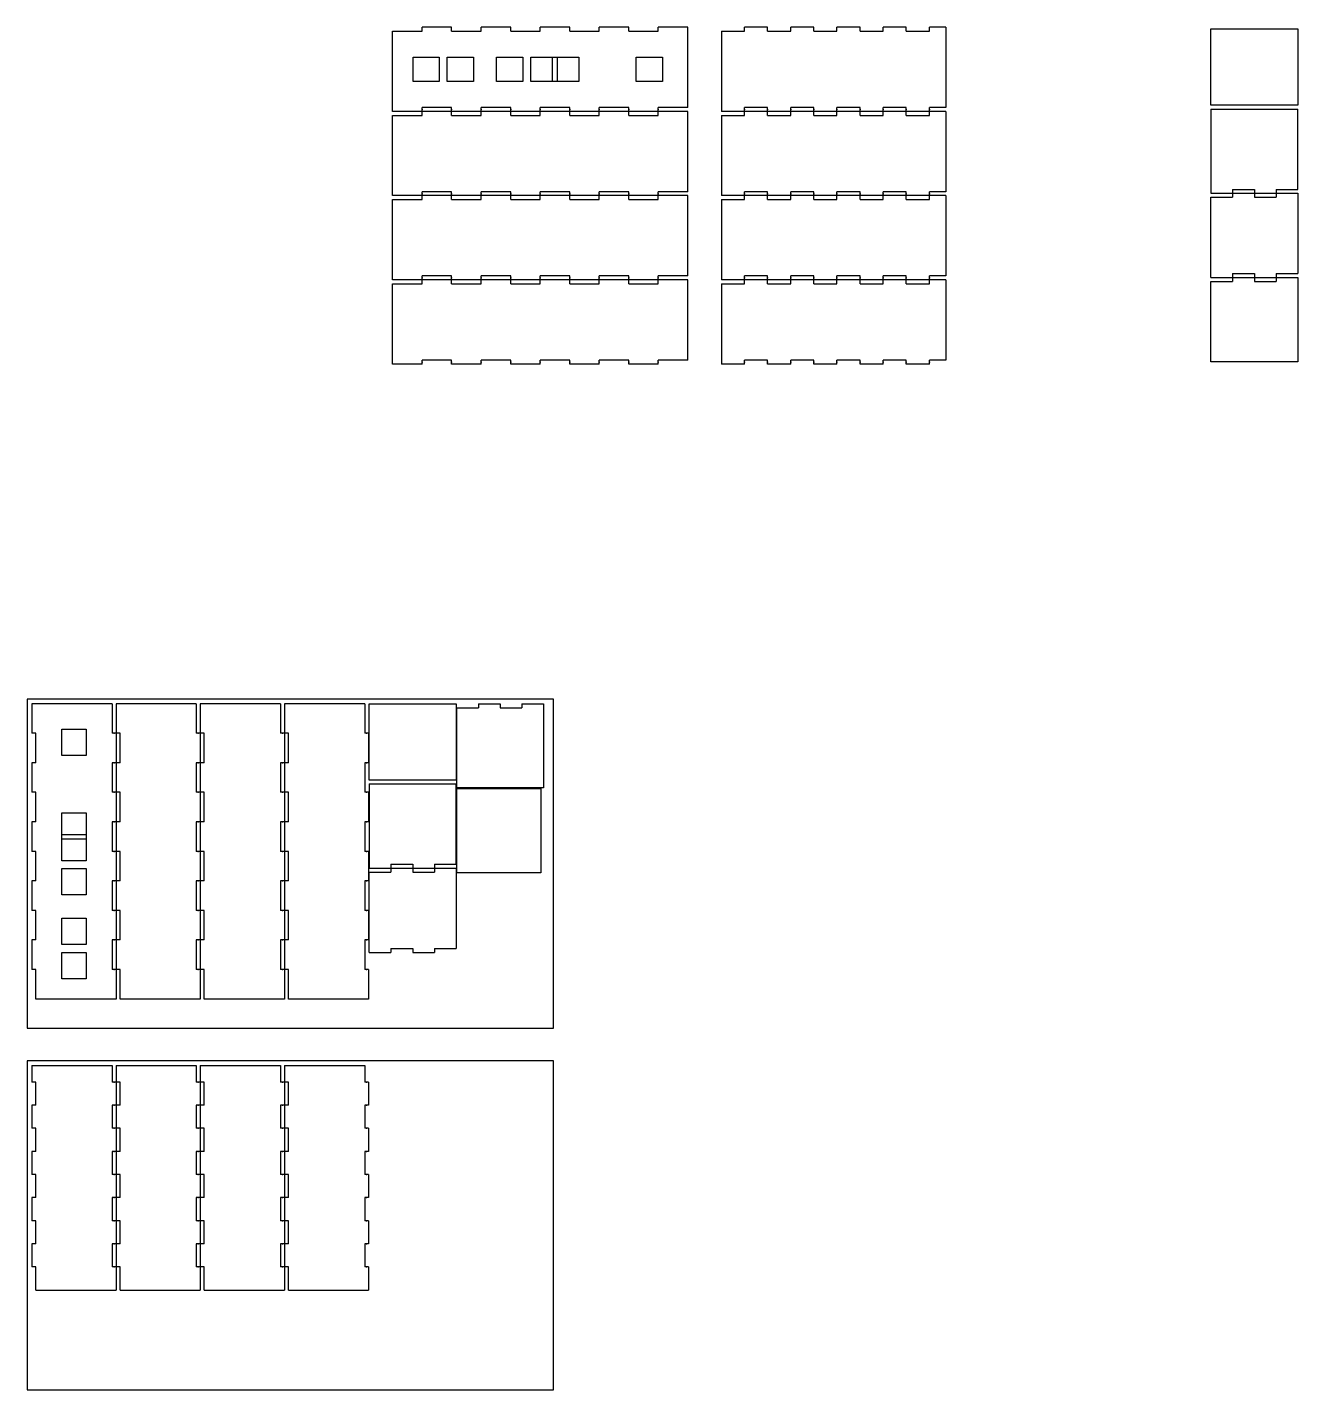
# Model space of a CAD drawing. Header units: millimetres. Extents: x 14254 to 24907, y 5288 to 8625.
# Drawn here: x 22975 to 24907, y 5838 to 7909 of the extents above; entities that cross this region are included whole.
import ezdxf

# ---------------------------------------------------------------- set-up
doc = ezdxf.new("R2010")
doc.units = ezdxf.units.MM
doc.layers.add('Tyk fuldstregslinje (Optegning)', color=7, linetype='Continuous', lineweight=30)

msp = doc.modelspace()

# ---------------------------------------------------------------- linework, layer by layer
at = {"layer": 'Tyk fuldstregslinje (Optegning)'}
for p, q in [((23530.1, 7781.1), (23530.1, 7903.1)), ((23530.1, 7903.1), (23575, 7903.1)), ((23619.9, 7909.1), (23575, 7909.1)), ((23575, 7903.1), (23575, 7909.1)), ((23619.9, 7903.1), (23619.9, 7909.1)), ((23619.9, 7903.1), (23664.8, 7903.1)), ((23709.7, 7909.1), (23664.8, 7909.1)), ((23664.8, 7903.1), (23664.8, 7909.1)), ((23709.7, 7903.1), (23709.7, 7909.1)), ((23709.7, 7903.1), (23754.6, 7903.1)), ((23799.5, 7909.1), (23754.6, 7909.1)), ((23754.6, 7903.1), (23754.6, 7909.1)), ((23799.5, 7903.1), (23799.5, 7909.1)), ((23799.5, 7903.1), (23844.4, 7903.1)), ((23889.3, 7909.1), (23844.4, 7909.1)), ((23844.4, 7903.1), (23844.4, 7909.1)), ((23889.3, 7903.1), (23889.3, 7909.1)), ((23889.3, 7903.1), (23934.2, 7903.1)), ((23979.1, 7909.1), (23934.2, 7909.1)), ((23934.2, 7903.1), (23934.2, 7909.1)), ((23979.1, 7787.1), (23979.1, 7909.1)), ((24030.1, 7903.1), (24065.3, 7903.1)), ((24030.1, 7903.1), (24030.1, 7781.1)), ((24100.4, 7909.1), (24065.3, 7909.1)), ((24065.3, 7903.1), (24065.3, 7909.1)), ((24100.4, 7903.1), (24100.4, 7909.1)), ((24100.4, 7903.1), (24135.6, 7903.1)), ((24170.7, 7909.1), (24135.6, 7909.1)), ((24135.6, 7903.1), (24135.6, 7909.1)), ((24170.7, 7903.1), (24170.7, 7909.1)), ((24170.7, 7903.1), (24205.8, 7903.1)), ((24241, 7909.1), (24205.8, 7909.1)), ((24205.8, 7903.1), (24205.8, 7909.1)), ((24241, 7903.1), (24241, 7909.1)), ((24241, 7903.1), (24276.1, 7903.1)), ((24311.3, 7909.1), (24276.1, 7909.1)), ((24276.1, 7903.1), (24276.1, 7909.1)), ((24311.3, 7903.1), (24311.3, 7909.1)), ((24311.3, 7903.1), (24346.4, 7903.1)), ((24371.5, 7909.1), (24346.4, 7909.1)), ((24346.4, 7903.1), (24346.4, 7909.1)), ((24371.5, 7909.1), (24371.5, 7787.1)), ((24774.5, 7906.7), (24906.5, 7906.7)), ((24774.5, 7790.7), (24774.5, 7906.7)), ((24906.5, 7906.7), (24906.5, 7790.7)), ((23561.2, 7826.6), (23561.2, 7863.6)), ((23561.2, 7863.6), (23601.2, 7863.6)), ((23601.2, 7863.6), (23601.2, 7826.6)), ((23613.2, 7826.6), (23613.2, 7863.6)), ((23613.2, 7863.6), (23653.2, 7863.6)), ((23653.2, 7863.6), (23653.2, 7826.6)), ((23688.4, 7826.6), (23688.4, 7863.6)), ((23688.4, 7863.6), (23728.4, 7863.6)), ((23728.4, 7863.6), (23728.4, 7826.6)), ((23740.4, 7826.6), (23740.4, 7863.6)), ((23740.4, 7863.6), (23780.4, 7863.6)), ((23773.3, 7826.6), (23773.3, 7863.6)), ((23773.3, 7863.6), (23813.3, 7863.6)), ((23780.4, 7863.6), (23780.4, 7826.6)), ((23813.3, 7863.6), (23813.3, 7826.6)), ((23900.6, 7826.6), (23900.6, 7863.6)), ((23900.6, 7863.6), (23940.6, 7863.6)), ((23940.6, 7863.6), (23940.6, 7826.6)), ((23601.2, 7826.6), (23561.2, 7826.6)), ((23653.2, 7826.6), (23613.2, 7826.6)), ((23728.4, 7826.6), (23688.4, 7826.6)), ((23780.4, 7826.6), (23740.4, 7826.6)), ((23813.3, 7826.6), (23773.3, 7826.6)), ((23940.6, 7826.6), (23900.6, 7826.6)), ((24906.5, 7790.7), (24774.5, 7790.7)), ((23575, 7781.1), (23530.1, 7781.1)), ((23530.1, 7653.1), (23530.1, 7775.1)), ((23530.1, 7775.1), (23575, 7775.1)), ((23619.9, 7787.1), (23575, 7787.1)), ((23575, 7781.1), (23575, 7787.1)), ((23619.9, 7781.1), (23575, 7781.1)), ((23575, 7775.1), (23575, 7781.1)), ((23619.9, 7781.1), (23619.9, 7787.1)), ((23664.8, 7781.1), (23619.9, 7781.1)), ((23619.9, 7775.1), (23619.9, 7781.1)), ((23619.9, 7775.1), (23664.8, 7775.1)), ((23709.7, 7787.1), (23664.8, 7787.1)), ((23664.8, 7781.1), (23664.8, 7787.1)), ((23709.7, 7781.1), (23664.8, 7781.1)), ((23664.8, 7775.1), (23664.8, 7781.1)), ((23709.7, 7781.1), (23709.7, 7787.1)), ((23754.6, 7781.1), (23709.7, 7781.1)), ((23709.7, 7775.1), (23709.7, 7781.1)), ((23709.7, 7775.1), (23754.6, 7775.1)), ((23799.5, 7787.1), (23754.6, 7787.1)), ((23754.6, 7781.1), (23754.6, 7787.1)), ((23799.5, 7781.1), (23754.6, 7781.1)), ((23754.6, 7775.1), (23754.6, 7781.1)), ((23799.5, 7781.1), (23799.5, 7787.1)), ((23844.4, 7781.1), (23799.5, 7781.1)), ((23799.5, 7775.1), (23799.5, 7781.1)), ((23799.5, 7775.1), (23844.4, 7775.1)), ((23889.3, 7787.1), (23844.4, 7787.1)), ((23844.4, 7781.1), (23844.4, 7787.1)), ((23889.3, 7781.1), (23844.4, 7781.1)), ((23844.4, 7775.1), (23844.4, 7781.1)), ((23889.3, 7781.1), (23889.3, 7787.1)), ((23934.2, 7781.1), (23889.3, 7781.1)), ((23889.3, 7775.1), (23889.3, 7781.1)), ((23889.3, 7775.1), (23934.2, 7775.1)), ((23979.1, 7787.1), (23934.2, 7787.1)), ((23934.2, 7781.1), (23934.2, 7787.1)), ((23979.1, 7781.1), (23934.2, 7781.1)), ((23934.2, 7775.1), (23934.2, 7781.1)), ((23979.1, 7659.1), (23979.1, 7781.1)), ((24065.3, 7781.1), (24030.1, 7781.1)), ((24030.1, 7775.1), (24065.3, 7775.1)), ((24030.1, 7775.1), (24030.1, 7653.1)), ((24100.4, 7787.1), (24065.3, 7787.1)), ((24065.3, 7781.1), (24065.3, 7787.1)), ((24100.4, 7781.1), (24065.3, 7781.1)), ((24065.3, 7775.1), (24065.3, 7781.1)), ((24100.4, 7781.1), (24100.4, 7787.1)), ((24135.6, 7781.1), (24100.4, 7781.1)), ((24100.4, 7775.1), (24100.4, 7781.1)), ((24100.4, 7775.1), (24135.6, 7775.1)), ((24170.7, 7787.1), (24135.6, 7787.1)), ((24135.6, 7781.1), (24135.6, 7787.1)), ((24170.7, 7781.1), (24135.6, 7781.1)), ((24135.6, 7775.1), (24135.6, 7781.1)), ((24170.7, 7781.1), (24170.7, 7787.1)), ((24205.8, 7781.1), (24170.7, 7781.1)), ((24170.7, 7775.1), (24170.7, 7781.1)), ((24170.7, 7775.1), (24205.8, 7775.1)), ((24241, 7787.1), (24205.8, 7787.1)), ((24205.8, 7781.1), (24205.8, 7787.1)), ((24241, 7781.1), (24205.8, 7781.1)), ((24205.8, 7775.1), (24205.8, 7781.1)), ((24241, 7781.1), (24241, 7787.1)), ((24276.1, 7781.1), (24241, 7781.1)), ((24241, 7775.1), (24241, 7781.1)), ((24241, 7775.1), (24276.1, 7775.1)), ((24311.3, 7787.1), (24276.1, 7787.1)), ((24276.1, 7781.1), (24276.1, 7787.1)), ((24311.3, 7781.1), (24276.1, 7781.1)), ((24276.1, 7775.1), (24276.1, 7781.1)), ((24311.3, 7781.1), (24311.3, 7787.1)), ((24346.4, 7781.1), (24311.3, 7781.1)), ((24311.3, 7775.1), (24311.3, 7781.1)), ((24311.3, 7775.1), (24346.4, 7775.1)), ((24371.5, 7787.1), (24346.4, 7787.1)), ((24346.4, 7781.1), (24346.4, 7787.1)), ((24371.5, 7781.1), (24346.4, 7781.1)), ((24346.4, 7775.1), (24346.4, 7781.1)), ((24371.5, 7781.1), (24371.5, 7659.1)), ((24774.5, 7784.7), (24906.5, 7784.7)), ((24774.5, 7784.7), (24774.5, 7656.7)), ((24906.5, 7662.7), (24906.5, 7784.7)), ((23575, 7653.1), (23530.1, 7653.1)), ((23530.1, 7525.1), (23530.1, 7647.1)), ((23530.1, 7647.1), (23575, 7647.1)), ((23619.9, 7659.1), (23575, 7659.1)), ((23575, 7653.1), (23575, 7659.1)), ((23619.9, 7653.1), (23575, 7653.1)), ((23575, 7647.1), (23575, 7653.1)), ((23619.9, 7653.1), (23619.9, 7659.1)), ((23664.8, 7653.1), (23619.9, 7653.1)), ((23619.9, 7647.1), (23619.9, 7653.1)), ((23619.9, 7647.1), (23664.8, 7647.1)), ((23709.7, 7659.1), (23664.8, 7659.1)), ((23664.8, 7653.1), (23664.8, 7659.1)), ((23709.7, 7653.1), (23664.8, 7653.1)), ((23664.8, 7647.1), (23664.8, 7653.1)), ((23709.7, 7653.1), (23709.7, 7659.1)), ((23754.6, 7653.1), (23709.7, 7653.1)), ((23709.7, 7647.1), (23709.7, 7653.1)), ((23709.7, 7647.1), (23754.6, 7647.1)), ((23799.5, 7659.1), (23754.6, 7659.1)), ((23754.6, 7653.1), (23754.6, 7659.1)), ((23799.5, 7653.1), (23754.6, 7653.1)), ((23754.6, 7647.1), (23754.6, 7653.1)), ((23799.5, 7653.1), (23799.5, 7659.1)), ((23844.4, 7653.1), (23799.5, 7653.1)), ((23799.5, 7647.1), (23799.5, 7653.1)), ((23799.5, 7647.1), (23844.4, 7647.1)), ((23889.3, 7659.1), (23844.4, 7659.1)), ((23844.4, 7653.1), (23844.4, 7659.1)), ((23889.3, 7653.1), (23844.4, 7653.1)), ((23844.4, 7647.1), (23844.4, 7653.1)), ((23889.3, 7653.1), (23889.3, 7659.1)), ((23934.2, 7653.1), (23889.3, 7653.1)), ((23889.3, 7647.1), (23889.3, 7653.1)), ((23889.3, 7647.1), (23934.2, 7647.1)), ((23979.1, 7659.1), (23934.2, 7659.1)), ((23934.2, 7653.1), (23934.2, 7659.1)), ((23979.1, 7653.1), (23934.2, 7653.1)), ((23934.2, 7647.1), (23934.2, 7653.1)), ((23979.1, 7531.1), (23979.1, 7653.1)), ((24065.3, 7653.1), (24030.1, 7653.1)), ((24030.1, 7647.1), (24065.3, 7647.1)), ((24030.1, 7647.1), (24030.1, 7525.1)), ((24100.4, 7659.1), (24065.3, 7659.1)), ((24065.3, 7653.1), (24065.3, 7659.1)), ((24100.4, 7653.1), (24065.3, 7653.1)), ((24065.3, 7647.1), (24065.3, 7653.1)), ((24100.4, 7653.1), (24100.4, 7659.1)), ((24135.6, 7653.1), (24100.4, 7653.1)), ((24100.4, 7647.1), (24100.4, 7653.1)), ((24100.4, 7647.1), (24135.6, 7647.1)), ((24170.7, 7659.1), (24135.6, 7659.1)), ((24135.6, 7653.1), (24135.6, 7659.1)), ((24170.7, 7653.1), (24135.6, 7653.1)), ((24135.6, 7647.1), (24135.6, 7653.1)), ((24170.7, 7653.1), (24170.7, 7659.1)), ((24205.8, 7653.1), (24170.7, 7653.1)), ((24170.7, 7647.1), (24170.7, 7653.1)), ((24170.7, 7647.1), (24205.8, 7647.1)), ((24241, 7659.1), (24205.8, 7659.1)), ((24205.8, 7653.1), (24205.8, 7659.1)), ((24241, 7653.1), (24205.8, 7653.1)), ((24205.8, 7647.1), (24205.8, 7653.1)), ((24241, 7653.1), (24241, 7659.1)), ((24276.1, 7653.1), (24241, 7653.1)), ((24241, 7647.1), (24241, 7653.1)), ((24241, 7647.1), (24276.1, 7647.1)), ((24311.3, 7659.1), (24276.1, 7659.1)), ((24276.1, 7653.1), (24276.1, 7659.1)), ((24311.3, 7653.1), (24276.1, 7653.1)), ((24276.1, 7647.1), (24276.1, 7653.1)), ((24311.3, 7653.1), (24311.3, 7659.1)), ((24346.4, 7653.1), (24311.3, 7653.1)), ((24311.3, 7647.1), (24311.3, 7653.1)), ((24311.3, 7647.1), (24346.4, 7647.1)), ((24371.5, 7659.1), (24346.4, 7659.1)), ((24346.4, 7653.1), (24346.4, 7659.1)), ((24371.5, 7653.1), (24346.4, 7653.1)), ((24346.4, 7647.1), (24346.4, 7653.1)), ((24371.5, 7653.1), (24371.5, 7531.1)), ((24774.5, 7656.7), (24807.5, 7656.7)), ((24774.5, 7650.7), (24807.5, 7650.7)), ((24774.5, 7528.7), (24774.5, 7650.7)), ((24807.5, 7662.7), (24840.5, 7662.7)), ((24807.5, 7662.7), (24807.5, 7656.7)), ((24807.5, 7656.7), (24840.5, 7656.7)), ((24807.5, 7656.7), (24807.5, 7650.7)), ((24840.5, 7662.7), (24840.5, 7656.7)), ((24840.5, 7656.7), (24873.5, 7656.7)), ((24840.5, 7656.7), (24840.5, 7650.7)), ((24840.5, 7650.7), (24873.5, 7650.7)), ((24873.5, 7662.7), (24906.5, 7662.7)), ((24873.5, 7662.7), (24873.5, 7656.7)), ((24873.5, 7656.7), (24906.5, 7656.7)), ((24873.5, 7656.7), (24873.5, 7650.7)), ((24906.5, 7656.7), (24906.5, 7534.7)), ((23575, 7525.1), (23530.1, 7525.1)), ((23530.1, 7397.1), (23530.1, 7519.1)), ((23530.1, 7519.1), (23575, 7519.1)), ((23619.9, 7531.1), (23575, 7531.1)), ((23575, 7525.1), (23575, 7531.1)), ((23619.9, 7525.1), (23575, 7525.1)), ((23575, 7519.1), (23575, 7525.1)), ((23619.9, 7525.1), (23619.9, 7531.1)), ((23664.8, 7525.1), (23619.9, 7525.1)), ((23619.9, 7519.1), (23619.9, 7525.1)), ((23619.9, 7519.1), (23664.8, 7519.1)), ((23709.7, 7531.1), (23664.8, 7531.1)), ((23664.8, 7525.1), (23664.8, 7531.1)), ((23709.7, 7525.1), (23664.8, 7525.1)), ((23664.8, 7519.1), (23664.8, 7525.1)), ((23709.7, 7525.1), (23709.7, 7531.1)), ((23754.6, 7525.1), (23709.7, 7525.1)), ((23709.7, 7519.1), (23709.7, 7525.1)), ((23709.7, 7519.1), (23754.6, 7519.1)), ((23799.5, 7531.1), (23754.6, 7531.1)), ((23754.6, 7525.1), (23754.6, 7531.1)), ((23799.5, 7525.1), (23754.6, 7525.1)), ((23754.6, 7519.1), (23754.6, 7525.1)), ((23799.5, 7525.1), (23799.5, 7531.1)), ((23844.4, 7525.1), (23799.5, 7525.1)), ((23799.5, 7519.1), (23799.5, 7525.1)), ((23799.5, 7519.1), (23844.4, 7519.1)), ((23889.3, 7531.1), (23844.4, 7531.1)), ((23844.4, 7525.1), (23844.4, 7531.1)), ((23889.3, 7525.1), (23844.4, 7525.1)), ((23844.4, 7519.1), (23844.4, 7525.1)), ((23889.3, 7525.1), (23889.3, 7531.1)), ((23934.2, 7525.1), (23889.3, 7525.1)), ((23889.3, 7519.1), (23889.3, 7525.1)), ((23889.3, 7519.1), (23934.2, 7519.1)), ((23979.1, 7531.1), (23934.2, 7531.1)), ((23934.2, 7525.1), (23934.2, 7531.1)), ((23979.1, 7525.1), (23934.2, 7525.1)), ((23934.2, 7519.1), (23934.2, 7525.1)), ((23979.1, 7403.1), (23979.1, 7525.1)), ((24065.3, 7525.1), (24030.1, 7525.1)), ((24030.1, 7519.1), (24065.3, 7519.1)), ((24030.1, 7519.1), (24030.1, 7397.1)), ((24100.4, 7531.1), (24065.3, 7531.1)), ((24065.3, 7525.1), (24065.3, 7531.1)), ((24100.4, 7525.1), (24065.3, 7525.1)), ((24065.3, 7519.1), (24065.3, 7525.1)), ((24100.4, 7525.1), (24100.4, 7531.1)), ((24135.6, 7525.1), (24100.4, 7525.1)), ((24100.4, 7519.1), (24100.4, 7525.1)), ((24100.4, 7519.1), (24135.6, 7519.1)), ((24170.7, 7531.1), (24135.6, 7531.1)), ((24135.6, 7525.1), (24135.6, 7531.1)), ((24170.7, 7525.1), (24135.6, 7525.1)), ((24135.6, 7519.1), (24135.6, 7525.1)), ((24170.7, 7525.1), (24170.7, 7531.1)), ((24205.8, 7525.1), (24170.7, 7525.1)), ((24170.7, 7519.1), (24170.7, 7525.1)), ((24170.7, 7519.1), (24205.8, 7519.1)), ((24241, 7531.1), (24205.8, 7531.1)), ((24205.8, 7525.1), (24205.8, 7531.1)), ((24241, 7525.1), (24205.8, 7525.1)), ((24205.8, 7519.1), (24205.8, 7525.1)), ((24241, 7525.1), (24241, 7531.1)), ((24276.1, 7525.1), (24241, 7525.1)), ((24241, 7519.1), (24241, 7525.1)), ((24241, 7519.1), (24276.1, 7519.1)), ((24311.3, 7531.1), (24276.1, 7531.1)), ((24276.1, 7525.1), (24276.1, 7531.1)), ((24311.3, 7525.1), (24276.1, 7525.1)), ((24276.1, 7519.1), (24276.1, 7525.1)), ((24311.3, 7525.1), (24311.3, 7531.1)), ((24346.4, 7525.1), (24311.3, 7525.1)), ((24311.3, 7519.1), (24311.3, 7525.1)), ((24311.3, 7519.1), (24346.4, 7519.1)), ((24371.5, 7531.1), (24346.4, 7531.1)), ((24346.4, 7525.1), (24346.4, 7531.1)), ((24371.5, 7525.1), (24346.4, 7525.1)), ((24346.4, 7519.1), (24346.4, 7525.1)), ((24371.5, 7525.1), (24371.5, 7403.1)), ((24774.5, 7528.7), (24807.5, 7528.7)), ((24774.5, 7522.7), (24807.5, 7522.7)), ((24774.5, 7400.7), (24774.5, 7522.7)), ((24807.5, 7534.7), (24840.5, 7534.7)), ((24807.5, 7534.7), (24807.5, 7528.7)), ((24807.5, 7528.7), (24840.5, 7528.7)), ((24807.5, 7528.7), (24807.5, 7522.7)), ((24840.5, 7534.7), (24840.5, 7528.7)), ((24840.5, 7528.7), (24873.5, 7528.7)), ((24840.5, 7528.7), (24840.5, 7522.7)), ((24840.5, 7522.7), (24873.5, 7522.7)), ((24873.5, 7534.7), (24906.5, 7534.7)), ((24873.5, 7534.7), (24873.5, 7528.7)), ((24873.5, 7528.7), (24906.5, 7528.7)), ((24873.5, 7528.7), (24873.5, 7522.7)), ((24906.5, 7528.7), (24906.5, 7400.7)), ((23575, 7397.1), (23530.1, 7397.1)), ((23619.9, 7403.1), (23575, 7403.1)), ((23575, 7397.1), (23575, 7403.1)), ((23619.9, 7397.1), (23619.9, 7403.1)), ((23664.8, 7397.1), (23619.9, 7397.1)), ((23709.7, 7403.1), (23664.8, 7403.1)), ((23664.8, 7397.1), (23664.8, 7403.1)), ((23709.7, 7397.1), (23709.7, 7403.1)), ((23754.6, 7397.1), (23709.7, 7397.1)), ((23799.5, 7403.1), (23754.6, 7403.1)), ((23754.6, 7397.1), (23754.6, 7403.1)), ((23799.5, 7397.1), (23799.5, 7403.1)), ((23844.4, 7397.1), (23799.5, 7397.1)), ((23889.3, 7403.1), (23844.4, 7403.1)), ((23844.4, 7397.1), (23844.4, 7403.1)), ((23889.3, 7397.1), (23889.3, 7403.1)), ((23934.2, 7397.1), (23889.3, 7397.1)), ((23979.1, 7403.1), (23934.2, 7403.1)), ((23934.2, 7397.1), (23934.2, 7403.1)), ((24065.3, 7397.1), (24030.1, 7397.1)), ((24100.4, 7403.1), (24065.3, 7403.1)), ((24065.3, 7397.1), (24065.3, 7403.1)), ((24100.4, 7397.1), (24100.4, 7403.1)), ((24135.6, 7397.1), (24100.4, 7397.1)), ((24170.7, 7403.1), (24135.6, 7403.1)), ((24135.6, 7397.1), (24135.6, 7403.1)), ((24170.7, 7397.1), (24170.7, 7403.1)), ((24205.8, 7397.1), (24170.7, 7397.1)), ((24241, 7403.1), (24205.8, 7403.1)), ((24205.8, 7397.1), (24205.8, 7403.1)), ((24241, 7397.1), (24241, 7403.1)), ((24276.1, 7397.1), (24241, 7397.1)), ((24311.3, 7403.1), (24276.1, 7403.1)), ((24276.1, 7397.1), (24276.1, 7403.1)), ((24311.3, 7397.1), (24311.3, 7403.1)), ((24346.4, 7397.1), (24311.3, 7397.1)), ((24371.5, 7403.1), (24346.4, 7403.1)), ((24346.4, 7397.1), (24346.4, 7403.1)), ((24906.5, 7400.7), (24774.5, 7400.7)), ((23774.6, 6887.7), (22974.6, 6887.7)), ((22974.6, 6887.7), (22974.6, 6387.7)), ((23103.7, 6880.7), (22981.7, 6880.7)), ((22981.7, 6880.7), (22981.7, 6835.8)), ((23103.7, 6880.7), (23103.7, 6835.8)), ((23231.7, 6880.7), (23109.7, 6880.7)), ((23109.7, 6880.7), (23109.7, 6835.8)), ((23231.7, 6880.7), (23231.7, 6835.8)), ((23359.7, 6880.7), (23237.7, 6880.7)), ((23237.7, 6880.7), (23237.7, 6835.8)), ((23359.7, 6880.7), (23359.7, 6835.8)), ((23487.7, 6880.7), (23365.7, 6880.7)), ((23365.7, 6880.7), (23365.7, 6835.8)), ((23487.7, 6880.7), (23487.7, 6835.8)), ((23494.7, 6880.7), (23626.7, 6880.7)), ((23494.7, 6764.7), (23494.7, 6880.7)), ((23626.7, 6880.7), (23626.7, 6764.7)), ((23660.7, 6880.7), (23693.7, 6880.7)), ((23660.7, 6880.7), (23660.7, 6874.7)), ((23693.7, 6880.7), (23693.7, 6874.7)), ((23726.7, 6880.7), (23759.7, 6880.7)), ((23726.7, 6880.7), (23726.7, 6874.7)), ((23759.7, 6880.7), (23759.7, 6752.7)), ((23774.6, 6387.7), (23774.6, 6887.7)), ((23627.7, 6874.7), (23660.7, 6874.7)), ((23627.7, 6752.7), (23627.7, 6874.7)), ((23693.7, 6874.7), (23726.7, 6874.7)), ((22987.7, 6835.8), (22981.7, 6835.8)), ((22987.7, 6790.9), (22987.7, 6835.8)), ((23027.2, 6802.1), (23027.2, 6842.1)), ((23027.2, 6842.1), (23064.2, 6842.1)), ((23064.2, 6842.1), (23064.2, 6802.1)), ((23109.7, 6835.8), (23103.7, 6835.8)), ((23109.7, 6835.8), (23109.7, 6790.9)), ((23115.7, 6835.8), (23109.7, 6835.8)), ((23115.7, 6790.9), (23115.7, 6835.8)), ((23237.7, 6835.8), (23231.7, 6835.8)), ((23237.7, 6835.8), (23237.7, 6790.9)), ((23243.7, 6835.8), (23237.7, 6835.8)), ((23243.7, 6790.9), (23243.7, 6835.8)), ((23365.7, 6835.8), (23359.7, 6835.8)), ((23365.7, 6835.8), (23365.7, 6790.9)), ((23371.7, 6835.8), (23365.7, 6835.8)), ((23371.7, 6790.9), (23371.7, 6835.8)), ((23493.7, 6835.8), (23487.7, 6835.8)), ((23493.7, 6835.8), (23493.7, 6790.9)), ((23064.2, 6802.1), (23027.2, 6802.1)), ((22981.7, 6790.9), (22981.7, 6746)), ((22987.7, 6790.9), (22981.7, 6790.9)), ((23103.7, 6790.9), (23103.7, 6746)), ((23109.7, 6790.9), (23103.7, 6790.9)), ((23109.7, 6790.9), (23109.7, 6746)), ((23115.7, 6790.9), (23109.7, 6790.9)), ((23231.7, 6790.9), (23231.7, 6746)), ((23237.7, 6790.9), (23231.7, 6790.9)), ((23237.7, 6790.9), (23237.7, 6746)), ((23243.7, 6790.9), (23237.7, 6790.9)), ((23359.7, 6790.9), (23359.7, 6746)), ((23365.7, 6790.9), (23359.7, 6790.9)), ((23365.7, 6790.9), (23365.7, 6746)), ((23371.7, 6790.9), (23365.7, 6790.9)), ((23487.7, 6790.9), (23487.7, 6746)), ((23493.7, 6790.9), (23487.7, 6790.9)), ((23626.7, 6764.7), (23494.7, 6764.7)), ((23494.7, 6758.7), (23626.7, 6758.7)), ((23494.7, 6758.7), (23494.7, 6630.7)), ((23626.7, 6636.7), (23626.7, 6758.7)), ((22987.7, 6746), (22981.7, 6746)), ((22987.7, 6701.1), (22987.7, 6746)), ((23109.7, 6746), (23103.7, 6746)), ((23109.7, 6746), (23109.7, 6701.1)), ((23115.7, 6746), (23109.7, 6746)), ((23115.7, 6701.1), (23115.7, 6746)), ((23237.7, 6746), (23231.7, 6746)), ((23237.7, 6746), (23237.7, 6701.1)), ((23243.7, 6746), (23237.7, 6746)), ((23243.7, 6701.1), (23243.7, 6746)), ((23365.7, 6746), (23359.7, 6746)), ((23365.7, 6746), (23365.7, 6701.1)), ((23371.7, 6746), (23365.7, 6746)), ((23371.7, 6701.1), (23371.7, 6746)), ((23493.7, 6746), (23487.7, 6746)), ((23493.7, 6746), (23493.7, 6701.1)), ((23759.7, 6752.7), (23627.7, 6752.7)), ((23627.7, 6751.7), (23755.7, 6751.7)), ((23627.7, 6623.7), (23627.7, 6751.7)), ((23755.7, 6751.7), (23755.7, 6623.7)), ((23027.2, 6674.8), (23027.2, 6714.8)), ((23027.2, 6714.8), (23064.2, 6714.8)), ((23064.2, 6714.8), (23064.2, 6674.8)), ((22981.7, 6701.1), (22981.7, 6656.2)), ((22987.7, 6701.1), (22981.7, 6701.1)), ((23103.7, 6701.1), (23103.7, 6656.2)), ((23109.7, 6701.1), (23103.7, 6701.1)), ((23109.7, 6701.1), (23109.7, 6656.2)), ((23115.7, 6701.1), (23109.7, 6701.1)), ((23231.7, 6701.1), (23231.7, 6656.2)), ((23237.7, 6701.1), (23231.7, 6701.1)), ((23237.7, 6701.1), (23237.7, 6656.2)), ((23243.7, 6701.1), (23237.7, 6701.1)), ((23359.7, 6701.1), (23359.7, 6656.2)), ((23365.7, 6701.1), (23359.7, 6701.1)), ((23365.7, 6701.1), (23365.7, 6656.2)), ((23371.7, 6701.1), (23365.7, 6701.1)), ((23487.7, 6701.1), (23487.7, 6656.2)), ((23493.7, 6701.1), (23487.7, 6701.1)), ((23027.2, 6642), (23027.2, 6682)), ((23027.2, 6682), (23064.2, 6682)), ((23064.2, 6674.8), (23027.2, 6674.8)), ((23064.2, 6682), (23064.2, 6642)), ((22987.7, 6656.2), (22981.7, 6656.2)), ((22987.7, 6611.3), (22987.7, 6656.2)), ((23109.7, 6656.2), (23103.7, 6656.2)), ((23109.7, 6656.2), (23109.7, 6611.3)), ((23115.7, 6656.2), (23109.7, 6656.2)), ((23115.7, 6611.3), (23115.7, 6656.2)), ((23237.7, 6656.2), (23231.7, 6656.2)), ((23237.7, 6656.2), (23237.7, 6611.3)), ((23243.7, 6656.2), (23237.7, 6656.2)), ((23243.7, 6611.3), (23243.7, 6656.2)), ((23365.7, 6656.2), (23359.7, 6656.2)), ((23365.7, 6656.2), (23365.7, 6611.3)), ((23371.7, 6656.2), (23365.7, 6656.2)), ((23371.7, 6611.3), (23371.7, 6656.2)), ((23493.7, 6656.2), (23487.7, 6656.2)), ((23493.7, 6656.2), (23493.7, 6611.3)), ((23064.2, 6642), (23027.2, 6642)), ((23027.2, 6590), (23027.2, 6630)), ((23027.2, 6630), (23064.2, 6630)), ((23064.2, 6630), (23064.2, 6590)), ((23494.7, 6630.7), (23527.7, 6630.7)), ((23527.7, 6636.7), (23560.7, 6636.7)), ((23527.7, 6636.7), (23527.7, 6630.7)), ((23527.7, 6630.7), (23560.7, 6630.7)), ((23527.7, 6630.7), (23527.7, 6624.7)), ((23560.7, 6636.7), (23560.7, 6630.7)), ((23560.7, 6630.7), (23593.7, 6630.7)), ((23560.7, 6630.7), (23560.7, 6624.7)), ((23593.7, 6636.7), (23626.7, 6636.7)), ((23593.7, 6636.7), (23593.7, 6630.7)), ((23593.7, 6630.7), (23626.7, 6630.7)), ((23593.7, 6630.7), (23593.7, 6624.7)), ((23626.7, 6630.7), (23626.7, 6508.7)), ((22981.7, 6611.3), (22981.7, 6566.4)), ((22987.7, 6611.3), (22981.7, 6611.3)), ((23103.7, 6611.3), (23103.7, 6566.4)), ((23109.7, 6611.3), (23103.7, 6611.3)), ((23109.7, 6611.3), (23109.7, 6566.4)), ((23115.7, 6611.3), (23109.7, 6611.3)), ((23231.7, 6611.3), (23231.7, 6566.4)), ((23237.7, 6611.3), (23231.7, 6611.3)), ((23237.7, 6611.3), (23237.7, 6566.4)), ((23243.7, 6611.3), (23237.7, 6611.3)), ((23359.7, 6611.3), (23359.7, 6566.4)), ((23365.7, 6611.3), (23359.7, 6611.3)), ((23365.7, 6611.3), (23365.7, 6566.4)), ((23371.7, 6611.3), (23365.7, 6611.3)), ((23487.7, 6611.3), (23487.7, 6566.4)), ((23493.7, 6611.3), (23487.7, 6611.3)), ((23494.7, 6624.7), (23527.7, 6624.7)), ((23494.7, 6502.7), (23494.7, 6624.7)), ((23560.7, 6624.7), (23593.7, 6624.7)), ((23755.7, 6623.7), (23627.7, 6623.7)), ((23064.2, 6590), (23027.2, 6590)), ((22987.7, 6566.4), (22981.7, 6566.4)), ((22987.7, 6521.5), (22987.7, 6566.4)), ((23109.7, 6566.4), (23103.7, 6566.4)), ((23109.7, 6566.4), (23109.7, 6521.5)), ((23115.7, 6566.4), (23109.7, 6566.4)), ((23115.7, 6521.5), (23115.7, 6566.4)), ((23237.7, 6566.4), (23231.7, 6566.4)), ((23237.7, 6566.4), (23237.7, 6521.5)), ((23243.7, 6566.4), (23237.7, 6566.4)), ((23243.7, 6521.5), (23243.7, 6566.4)), ((23365.7, 6566.4), (23359.7, 6566.4)), ((23365.7, 6566.4), (23365.7, 6521.5)), ((23371.7, 6566.4), (23365.7, 6566.4)), ((23371.7, 6521.5), (23371.7, 6566.4)), ((23493.7, 6566.4), (23487.7, 6566.4)), ((23493.7, 6566.4), (23493.7, 6521.5)), ((23027.2, 6514.7), (23027.2, 6554.7)), ((23027.2, 6554.7), (23064.2, 6554.7)), ((23064.2, 6554.7), (23064.2, 6514.7)), ((22981.7, 6521.5), (22981.7, 6476.6)), ((22987.7, 6521.5), (22981.7, 6521.5)), ((23064.2, 6514.7), (23027.2, 6514.7)), ((23103.7, 6521.5), (23103.7, 6476.6)), ((23109.7, 6521.5), (23103.7, 6521.5)), ((23109.7, 6521.5), (23109.7, 6476.6)), ((23115.7, 6521.5), (23109.7, 6521.5)), ((23231.7, 6521.5), (23231.7, 6476.6)), ((23237.7, 6521.5), (23231.7, 6521.5)), ((23237.7, 6521.5), (23237.7, 6476.6)), ((23243.7, 6521.5), (23237.7, 6521.5)), ((23359.7, 6521.5), (23359.7, 6476.6)), ((23365.7, 6521.5), (23359.7, 6521.5)), ((23365.7, 6521.5), (23365.7, 6476.6)), ((23371.7, 6521.5), (23365.7, 6521.5)), ((23487.7, 6521.5), (23487.7, 6476.6)), ((23493.7, 6521.5), (23487.7, 6521.5)), ((23527.7, 6508.7), (23560.7, 6508.7)), ((23527.7, 6508.7), (23527.7, 6502.7)), ((23560.7, 6508.7), (23560.7, 6502.7)), ((23593.7, 6508.7), (23626.7, 6508.7)), ((23593.7, 6508.7), (23593.7, 6502.7)), ((23027.2, 6462.7), (23027.2, 6502.7)), ((23027.2, 6502.7), (23064.2, 6502.7)), ((23064.2, 6502.7), (23064.2, 6462.7)), ((23494.7, 6502.7), (23527.7, 6502.7)), ((23560.7, 6502.7), (23593.7, 6502.7)), ((22987.7, 6476.6), (22981.7, 6476.6)), ((22987.7, 6431.7), (22987.7, 6476.6)), ((23109.7, 6476.6), (23103.7, 6476.6)), ((23109.7, 6476.6), (23109.7, 6431.7)), ((23115.7, 6476.6), (23109.7, 6476.6)), ((23115.7, 6431.7), (23115.7, 6476.6)), ((23237.7, 6476.6), (23231.7, 6476.6)), ((23237.7, 6476.6), (23237.7, 6431.7)), ((23243.7, 6476.6), (23237.7, 6476.6)), ((23243.7, 6431.7), (23243.7, 6476.6)), ((23365.7, 6476.6), (23359.7, 6476.6)), ((23365.7, 6476.6), (23365.7, 6431.7)), ((23371.7, 6476.6), (23365.7, 6476.6)), ((23371.7, 6431.7), (23371.7, 6476.6)), ((23493.7, 6476.6), (23487.7, 6476.6)), ((23493.7, 6476.6), (23493.7, 6431.7)), ((23064.2, 6462.7), (23027.2, 6462.7)), ((23109.7, 6431.7), (22987.7, 6431.7)), ((23237.7, 6431.7), (23115.7, 6431.7)), ((23365.7, 6431.7), (23243.7, 6431.7)), ((23493.7, 6431.7), (23371.7, 6431.7)), ((22974.6, 6387.7), (23774.6, 6387.7)), ((23774.6, 6337.7), (22974.6, 6337.7)), ((22974.6, 6337.7), (22974.6, 5837.7)), ((22981.7, 6330.7), (23103.7, 6330.7)), ((22981.7, 6330.7), (22981.7, 6305.5)), ((23103.7, 6330.7), (23103.7, 6305.5)), ((23109.7, 6330.7), (23231.7, 6330.7)), ((23109.7, 6330.7), (23109.7, 6305.5)), ((23231.7, 6330.7), (23231.7, 6305.5)), ((23237.7, 6330.7), (23359.7, 6330.7)), ((23237.7, 6330.7), (23237.7, 6305.5)), ((23359.7, 6330.7), (23359.7, 6305.5)), ((23365.7, 6330.7), (23487.7, 6330.7)), ((23365.7, 6330.7), (23365.7, 6305.5)), ((23487.7, 6330.7), (23487.7, 6305.5)), ((23774.6, 5837.7), (23774.6, 6337.7)), ((22987.7, 6305.5), (22981.7, 6305.5)), ((22987.7, 6270.4), (22987.7, 6305.5)), ((23109.7, 6305.5), (23103.7, 6305.5)), ((23109.7, 6305.5), (23109.7, 6270.4)), ((23115.7, 6305.5), (23109.7, 6305.5)), ((23115.7, 6270.4), (23115.7, 6305.5)), ((23237.7, 6305.5), (23231.7, 6305.5)), ((23237.7, 6305.5), (23237.7, 6270.4)), ((23243.7, 6305.5), (23237.7, 6305.5)), ((23243.7, 6270.4), (23243.7, 6305.5)), ((23365.7, 6305.5), (23359.7, 6305.5)), ((23365.7, 6305.5), (23365.7, 6270.4)), ((23371.7, 6305.5), (23365.7, 6305.5)), ((23371.7, 6270.4), (23371.7, 6305.5)), ((23493.7, 6305.5), (23487.7, 6305.5)), ((23493.7, 6305.5), (23493.7, 6270.4)), ((22981.7, 6270.4), (22981.7, 6235.3)), ((22987.7, 6270.4), (22981.7, 6270.4)), ((23103.7, 6270.4), (23103.7, 6235.3)), ((23109.7, 6270.4), (23103.7, 6270.4)), ((23109.7, 6270.4), (23109.7, 6235.3)), ((23115.7, 6270.4), (23109.7, 6270.4)), ((23231.7, 6270.4), (23231.7, 6235.3)), ((23237.7, 6270.4), (23231.7, 6270.4)), ((23237.7, 6270.4), (23237.7, 6235.3)), ((23243.7, 6270.4), (23237.7, 6270.4)), ((23359.7, 6270.4), (23359.7, 6235.3)), ((23365.7, 6270.4), (23359.7, 6270.4)), ((23365.7, 6270.4), (23365.7, 6235.3)), ((23371.7, 6270.4), (23365.7, 6270.4)), ((23487.7, 6270.4), (23487.7, 6235.3)), ((23493.7, 6270.4), (23487.7, 6270.4)), ((22987.7, 6235.3), (22981.7, 6235.3)), ((22987.7, 6200.1), (22987.7, 6235.3)), ((23109.7, 6235.3), (23103.7, 6235.3)), ((23109.7, 6235.3), (23109.7, 6200.1)), ((23115.7, 6235.3), (23109.7, 6235.3)), ((23115.7, 6200.1), (23115.7, 6235.3)), ((23237.7, 6235.3), (23231.7, 6235.3)), ((23237.7, 6235.3), (23237.7, 6200.1)), ((23243.7, 6235.3), (23237.7, 6235.3)), ((23243.7, 6200.1), (23243.7, 6235.3)), ((23365.7, 6235.3), (23359.7, 6235.3)), ((23365.7, 6235.3), (23365.7, 6200.1)), ((23371.7, 6235.3), (23365.7, 6235.3)), ((23371.7, 6200.1), (23371.7, 6235.3)), ((23493.7, 6235.3), (23487.7, 6235.3)), ((23493.7, 6235.3), (23493.7, 6200.1)), ((22981.7, 6200.1), (22981.7, 6165)), ((22987.7, 6200.1), (22981.7, 6200.1)), ((23103.7, 6200.1), (23103.7, 6165)), ((23109.7, 6200.1), (23103.7, 6200.1)), ((23109.7, 6200.1), (23109.7, 6165)), ((23115.7, 6200.1), (23109.7, 6200.1)), ((23231.7, 6200.1), (23231.7, 6165)), ((23237.7, 6200.1), (23231.7, 6200.1)), ((23237.7, 6200.1), (23237.7, 6165)), ((23243.7, 6200.1), (23237.7, 6200.1)), ((23359.7, 6200.1), (23359.7, 6165)), ((23365.7, 6200.1), (23359.7, 6200.1)), ((23365.7, 6200.1), (23365.7, 6165)), ((23371.7, 6200.1), (23365.7, 6200.1)), ((23487.7, 6200.1), (23487.7, 6165)), ((23493.7, 6200.1), (23487.7, 6200.1)), ((22987.7, 6165), (22981.7, 6165)), ((22987.7, 6129.8), (22987.7, 6165)), ((23109.7, 6165), (23103.7, 6165)), ((23109.7, 6165), (23109.7, 6129.8)), ((23115.7, 6165), (23109.7, 6165)), ((23115.7, 6129.8), (23115.7, 6165)), ((23237.7, 6165), (23231.7, 6165)), ((23237.7, 6165), (23237.7, 6129.8)), ((23243.7, 6165), (23237.7, 6165)), ((23243.7, 6129.8), (23243.7, 6165)), ((23365.7, 6165), (23359.7, 6165)), ((23365.7, 6165), (23365.7, 6129.8)), ((23371.7, 6165), (23365.7, 6165)), ((23371.7, 6129.8), (23371.7, 6165)), ((23493.7, 6165), (23487.7, 6165)), ((23493.7, 6165), (23493.7, 6129.8)), ((22981.7, 6129.8), (22981.7, 6094.7)), ((22987.7, 6129.8), (22981.7, 6129.8)), ((23103.7, 6129.8), (23103.7, 6094.7)), ((23109.7, 6129.8), (23103.7, 6129.8)), ((23109.7, 6129.8), (23109.7, 6094.7)), ((23115.7, 6129.8), (23109.7, 6129.8)), ((23231.7, 6129.8), (23231.7, 6094.7)), ((23237.7, 6129.8), (23231.7, 6129.8)), ((23237.7, 6129.8), (23237.7, 6094.7)), ((23243.7, 6129.8), (23237.7, 6129.8)), ((23359.7, 6129.8), (23359.7, 6094.7)), ((23365.7, 6129.8), (23359.7, 6129.8)), ((23365.7, 6129.8), (23365.7, 6094.7)), ((23371.7, 6129.8), (23365.7, 6129.8)), ((23487.7, 6129.8), (23487.7, 6094.7)), ((23493.7, 6129.8), (23487.7, 6129.8)), ((22987.7, 6094.7), (22981.7, 6094.7)), ((22987.7, 6059.6), (22987.7, 6094.7)), ((23109.7, 6094.7), (23103.7, 6094.7)), ((23109.7, 6094.7), (23109.7, 6059.6)), ((23115.7, 6094.7), (23109.7, 6094.7)), ((23115.7, 6059.6), (23115.7, 6094.7)), ((23237.7, 6094.7), (23231.7, 6094.7)), ((23237.7, 6094.7), (23237.7, 6059.6)), ((23243.7, 6094.7), (23237.7, 6094.7)), ((23243.7, 6059.6), (23243.7, 6094.7)), ((23365.7, 6094.7), (23359.7, 6094.7)), ((23365.7, 6094.7), (23365.7, 6059.6)), ((23371.7, 6094.7), (23365.7, 6094.7)), ((23371.7, 6059.6), (23371.7, 6094.7)), ((23493.7, 6094.7), (23487.7, 6094.7)), ((23493.7, 6094.7), (23493.7, 6059.6)), ((22981.7, 6059.6), (22981.7, 6024.4)), ((22987.7, 6059.6), (22981.7, 6059.6)), ((23103.7, 6059.6), (23103.7, 6024.4)), ((23109.7, 6059.6), (23103.7, 6059.6)), ((23109.7, 6059.6), (23109.7, 6024.4)), ((23115.7, 6059.6), (23109.7, 6059.6)), ((23231.7, 6059.6), (23231.7, 6024.4)), ((23237.7, 6059.6), (23231.7, 6059.6)), ((23237.7, 6059.6), (23237.7, 6024.4)), ((23243.7, 6059.6), (23237.7, 6059.6)), ((23359.7, 6059.6), (23359.7, 6024.4)), ((23365.7, 6059.6), (23359.7, 6059.6)), ((23365.7, 6059.6), (23365.7, 6024.4)), ((23371.7, 6059.6), (23365.7, 6059.6)), ((23487.7, 6059.6), (23487.7, 6024.4)), ((23493.7, 6059.6), (23487.7, 6059.6)), ((22987.7, 6024.4), (22981.7, 6024.4)), ((22987.7, 5989.3), (22987.7, 6024.4)), ((23109.7, 6024.4), (23103.7, 6024.4)), ((23109.7, 6024.4), (23109.7, 5989.3)), ((23115.7, 6024.4), (23109.7, 6024.4)), ((23115.7, 5989.3), (23115.7, 6024.4)), ((23237.7, 6024.4), (23231.7, 6024.4)), ((23237.7, 6024.4), (23237.7, 5989.3)), ((23243.7, 6024.4), (23237.7, 6024.4)), ((23243.7, 5989.3), (23243.7, 6024.4)), ((23365.7, 6024.4), (23359.7, 6024.4)), ((23365.7, 6024.4), (23365.7, 5989.3)), ((23371.7, 6024.4), (23365.7, 6024.4)), ((23371.7, 5989.3), (23371.7, 6024.4)), ((23493.7, 6024.4), (23487.7, 6024.4)), ((23493.7, 6024.4), (23493.7, 5989.3)), ((22987.7, 5989.3), (23109.7, 5989.3)), ((23115.7, 5989.3), (23237.7, 5989.3)), ((23243.7, 5989.3), (23365.7, 5989.3)), ((23371.7, 5989.3), (23493.7, 5989.3)), ((22974.6, 5837.7), (23774.6, 5837.7))]:
    msp.add_line(p, q, dxfattribs=at)
for p in [(23575, 7784.1), (23619.9, 7784.1), (23664.8, 7784.1), (23709.7, 7784.1), (23754.6, 7784.1), (23799.5, 7784.1), (23844.4, 7784.1), (23889.3, 7784.1), (23934.2, 7784.1), (24065.3, 7784.1), (24100.4, 7784.1), (24135.6, 7784.1), (24170.7, 7784.1), (24205.8, 7784.1), (24241, 7784.1), (24276.1, 7784.1), (24311.3, 7784.1), (24346.4, 7784.1), (23575, 7656.1), (23619.9, 7656.1), (23664.8, 7656.1), (23709.7, 7656.1), (23754.6, 7656.1), (23799.5, 7656.1), (23844.4, 7656.1), (23889.3, 7656.1), (23934.2, 7656.1), (24065.3, 7656.1), (24100.4, 7656.1), (24135.6, 7656.1), (24170.7, 7656.1), (24205.8, 7656.1), (24241, 7656.1), (24276.1, 7656.1), (24311.3, 7656.1), (24346.4, 7656.1), (23575, 7528.1), (23619.9, 7528.1), (23664.8, 7528.1), (23709.7, 7528.1), (23754.6, 7528.1), (23799.5, 7528.1), (23844.4, 7528.1), (23889.3, 7528.1), (23934.2, 7528.1), (24065.3, 7528.1), (24100.4, 7528.1), (24135.6, 7528.1), (24170.7, 7528.1), (24205.8, 7528.1), (24241, 7528.1), (24276.1, 7528.1), (24311.3, 7528.1), (24346.4, 7528.1), (23575, 7400.1), (23619.9, 7400.1), (23664.8, 7400.1), (23709.7, 7400.1), (23754.6, 7400.1), (23799.5, 7400.1), (23844.4, 7400.1), (23889.3, 7400.1), (23934.2, 7400.1), (24065.3, 7400.1), (24100.4, 7400.1), (24135.6, 7400.1), (24170.7, 7400.1), (24205.8, 7400.1), (24241, 7400.1), (24276.1, 7400.1), (24311.3, 7400.1), (24346.4, 7400.1), (23106.7, 6835.8), (23234.7, 6835.8), (23362.7, 6835.8), (23490.7, 6835.8), (23106.7, 6790.9), (23234.7, 6790.9), (23362.7, 6790.9), (23490.7, 6790.9), (23106.7, 6746), (23234.7, 6746), (23362.7, 6746), (23490.7, 6746), (23106.7, 6701.1), (23234.7, 6701.1), (23362.7, 6701.1), (23490.7, 6701.1), (23106.7, 6656.2), (23234.7, 6656.2), (23362.7, 6656.2), (23490.7, 6656.2), (23106.7, 6611.3), (23234.7, 6611.3), (23362.7, 6611.3), (23490.7, 6611.3), (23106.7, 6566.4), (23234.7, 6566.4), (23362.7, 6566.4), (23490.7, 6566.4), (23106.7, 6521.5), (23234.7, 6521.5), (23362.7, 6521.5), (23490.7, 6521.5), (23106.7, 6476.6), (23234.7, 6476.6), (23362.7, 6476.6), (23490.7, 6476.6), (23106.7, 6305.5), (23234.7, 6305.5), (23362.7, 6305.5), (23490.7, 6305.5), (23106.7, 6270.4), (23234.7, 6270.4), (23362.7, 6270.4), (23490.7, 6270.4), (23106.7, 6235.3), (23234.7, 6235.3), (23362.7, 6235.3), (23490.7, 6235.3), (23106.7, 6200.1), (23234.7, 6200.1), (23362.7, 6200.1), (23490.7, 6200.1), (23106.7, 6165), (23234.7, 6165), (23362.7, 6165), (23490.7, 6165), (23106.7, 6129.8), (23234.7, 6129.8), (23362.7, 6129.8), (23490.7, 6129.8), (23106.7, 6094.7), (23234.7, 6094.7), (23362.7, 6094.7), (23490.7, 6094.7), (23106.7, 6059.6), (23234.7, 6059.6), (23362.7, 6059.6), (23490.7, 6059.6), (23106.7, 6024.4), (23234.7, 6024.4), (23362.7, 6024.4), (23490.7, 6024.4)]:
    msp.add_point(p, dxfattribs=at)

doc.saveas('drawing.dxf')
